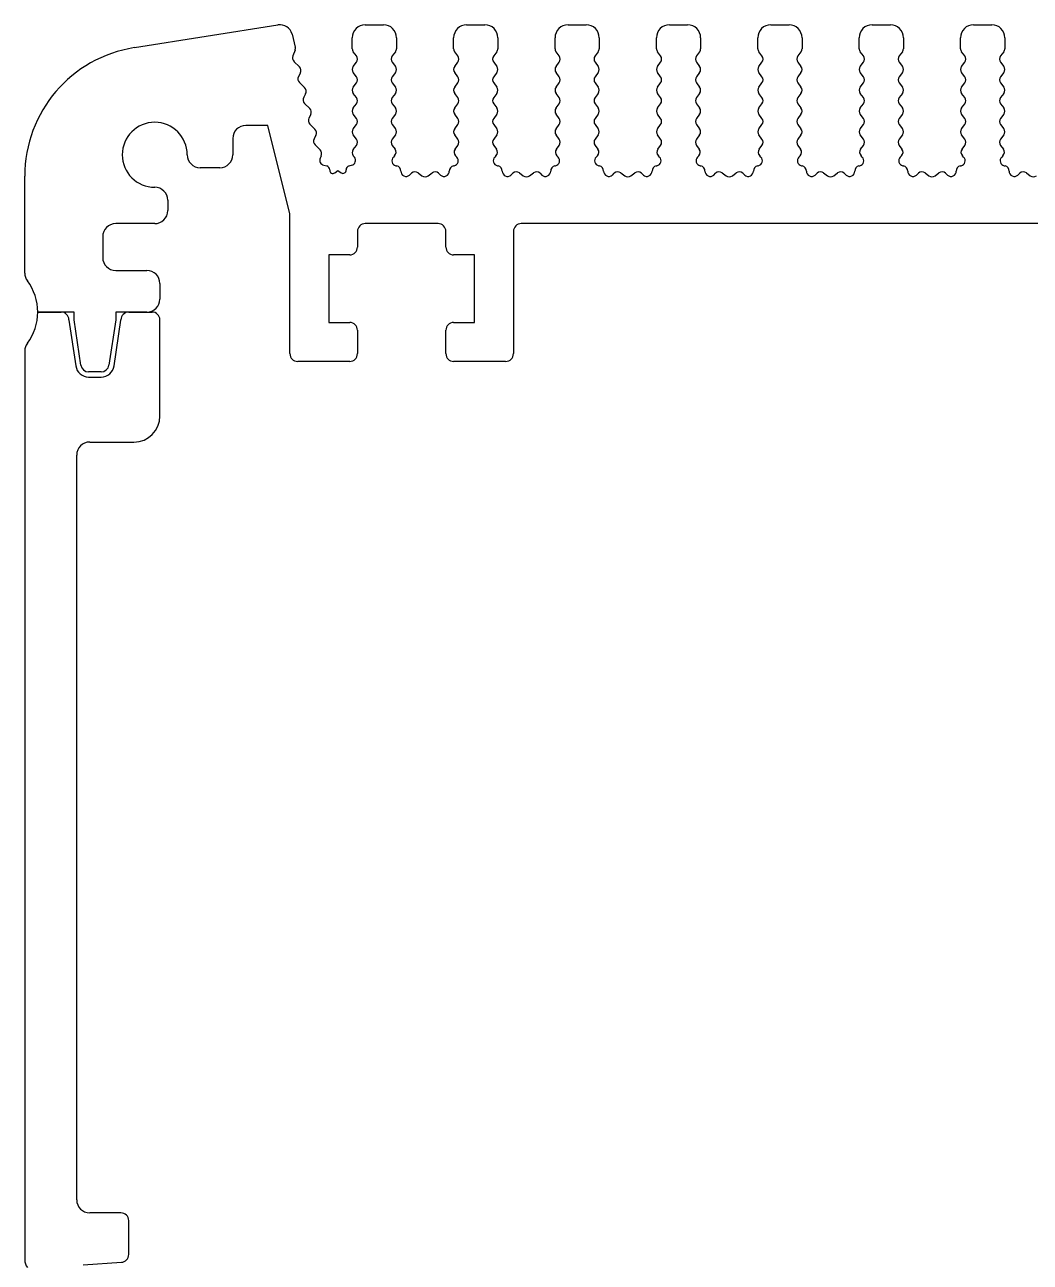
# Model space of a CAD drawing. Header units: inches. Extents: x 1067 to 1242, y 88 to 194.
# Drawn here: x 1078.19 to 1116.87, y 146.8 to 194.39 of the extents above; entities that cross this region are included whole.
import ezdxf

# ---------------------------------------------------------------- set-up
doc = ezdxf.new("R2010")
doc.units = ezdxf.units.IN
doc.header["$MEASUREMENT"] = 0
doc.layers.add('壳体层', color=7, linetype='Continuous', lineweight=30)

msp = doc.modelspace()

# ---------------------------------------------------------------- linework, layer by layer
at = {"layer": '壳体层', "lineweight": 25}
for p, q in [((1082.411, 193.511), (1087.935, 194.386)), ((1091.293, 194.392), (1091.993, 194.392)), ((1095.193, 194.392), (1095.893, 194.392)), ((1099.093, 194.392), (1099.793, 194.392)), ((1102.993, 194.392), (1103.693, 194.392)), ((1106.893, 194.392), (1107.593, 194.392)), ((1110.793, 194.392), (1111.493, 194.392)), ((1114.693, 194.392), (1115.393, 194.392)), ((1088.476, 194.028), (1088.599, 193.535)), ((1090.793, 193.472), (1090.793, 193.892)), ((1092.493, 193.892), (1092.493, 193.472)), ((1094.693, 193.472), (1094.693, 193.892)), ((1096.393, 193.892), (1096.393, 193.472)), ((1098.593, 193.472), (1098.593, 193.892)), ((1100.293, 193.892), (1100.293, 193.472)), ((1102.493, 193.472), (1102.493, 193.892)), ((1104.193, 193.892), (1104.193, 193.472)), ((1106.393, 193.472), (1106.393, 193.892)), ((1108.093, 193.892), (1108.093, 193.472)), ((1110.293, 193.472), (1110.293, 193.892)), ((1111.993, 193.892), (1111.993, 193.472)), ((1114.193, 193.472), (1114.193, 193.892)), ((1115.893, 193.892), (1115.893, 193.472)), ((1088.591, 193.413), (1088.505, 193.196)), ((1090.953, 193.192), (1090.833, 193.352)), ((1092.453, 193.352), (1092.333, 193.192)), ((1094.853, 193.192), (1094.733, 193.352)), ((1096.353, 193.352), (1096.233, 193.192)), ((1098.753, 193.192), (1098.633, 193.352)), ((1100.253, 193.352), (1100.133, 193.192)), ((1102.653, 193.192), (1102.533, 193.352)), ((1104.153, 193.352), (1104.033, 193.192)), ((1106.553, 193.192), (1106.433, 193.352)), ((1108.053, 193.352), (1107.933, 193.192)), ((1110.453, 193.192), (1110.333, 193.352)), ((1111.953, 193.352), (1111.833, 193.192)), ((1114.353, 193.192), (1114.233, 193.352)), ((1115.853, 193.352), (1115.733, 193.192)), ((1088.551, 192.979), (1088.759, 192.776)), ((1090.833, 192.792), (1090.953, 192.952)), ((1092.333, 192.952), (1092.453, 192.792)), ((1094.733, 192.792), (1094.853, 192.952)), ((1096.233, 192.952), (1096.353, 192.792)), ((1098.633, 192.792), (1098.753, 192.952)), ((1100.133, 192.952), (1100.253, 192.792)), ((1102.533, 192.792), (1102.653, 192.952)), ((1104.033, 192.952), (1104.153, 192.792)), ((1106.433, 192.792), (1106.553, 192.952)), ((1107.933, 192.952), (1108.053, 192.792)), ((1110.333, 192.792), (1110.453, 192.952)), ((1111.833, 192.952), (1111.953, 192.792)), ((1114.233, 192.792), (1114.353, 192.952)), ((1115.733, 192.952), (1115.853, 192.792)), ((1088.796, 192.541), (1088.725, 192.404)), ((1090.953, 192.392), (1090.833, 192.552)), ((1092.453, 192.552), (1092.333, 192.392)), ((1094.853, 192.392), (1094.733, 192.552)), ((1096.353, 192.552), (1096.233, 192.392)), ((1098.753, 192.392), (1098.633, 192.552)), ((1100.253, 192.552), (1100.133, 192.392)), ((1102.653, 192.392), (1102.533, 192.552)), ((1104.153, 192.552), (1104.033, 192.392)), ((1106.553, 192.392), (1106.433, 192.552)), ((1108.053, 192.552), (1107.933, 192.392)), ((1110.453, 192.392), (1110.333, 192.552)), ((1111.953, 192.552), (1111.833, 192.392)), ((1114.353, 192.392), (1114.233, 192.552)), ((1115.853, 192.552), (1115.733, 192.392)), ((1088.762, 192.168), (1088.958, 191.976)), ((1090.833, 191.992), (1090.953, 192.152)), ((1092.333, 192.152), (1092.453, 191.992)), ((1094.733, 191.992), (1094.853, 192.152)), ((1096.233, 192.152), (1096.353, 191.992)), ((1098.633, 191.992), (1098.753, 192.152)), ((1100.133, 192.152), (1100.253, 191.992)), ((1102.533, 191.992), (1102.653, 192.152)), ((1104.033, 192.152), (1104.153, 191.992)), ((1106.433, 191.992), (1106.553, 192.152)), ((1107.933, 192.152), (1108.053, 191.992)), ((1110.333, 191.992), (1110.453, 192.152)), ((1111.833, 192.152), (1111.953, 191.992)), ((1114.233, 191.992), (1114.353, 192.152)), ((1115.733, 192.152), (1115.853, 191.992)), ((1088.996, 191.741), (1088.924, 191.604)), ((1088.961, 191.368), (1089.158, 191.176)), ((1090.953, 191.592), (1090.833, 191.752)), ((1090.833, 191.192), (1090.953, 191.352)), ((1092.453, 191.752), (1092.333, 191.592)), ((1092.333, 191.352), (1092.453, 191.192)), ((1094.853, 191.592), (1094.733, 191.752)), ((1094.733, 191.192), (1094.853, 191.352)), ((1096.353, 191.752), (1096.233, 191.592)), ((1096.233, 191.352), (1096.353, 191.192)), ((1098.753, 191.592), (1098.633, 191.752)), ((1098.633, 191.192), (1098.753, 191.352)), ((1100.253, 191.752), (1100.133, 191.592)), ((1100.133, 191.352), (1100.253, 191.192)), ((1102.653, 191.592), (1102.533, 191.752)), ((1102.533, 191.192), (1102.653, 191.352)), ((1104.153, 191.752), (1104.033, 191.592)), ((1104.033, 191.352), (1104.153, 191.192)), ((1106.553, 191.592), (1106.433, 191.752)), ((1106.433, 191.192), (1106.553, 191.352)), ((1108.053, 191.752), (1107.933, 191.592)), ((1107.933, 191.352), (1108.053, 191.192)), ((1110.453, 191.592), (1110.333, 191.752)), ((1110.333, 191.192), (1110.453, 191.352)), ((1111.953, 191.752), (1111.833, 191.592)), ((1111.833, 191.352), (1111.953, 191.192)), ((1114.353, 191.592), (1114.233, 191.752)), ((1114.233, 191.192), (1114.353, 191.352)), ((1115.853, 191.752), (1115.733, 191.592)), ((1115.733, 191.352), (1115.853, 191.192)), ((1089.195, 190.941), (1089.124, 190.804)), ((1090.953, 190.792), (1090.833, 190.952)), ((1092.453, 190.952), (1092.333, 190.792)), ((1094.853, 190.792), (1094.733, 190.952)), ((1096.353, 190.952), (1096.233, 190.792)), ((1098.753, 190.792), (1098.633, 190.952)), ((1100.253, 190.952), (1100.133, 190.792)), ((1102.653, 190.792), (1102.533, 190.952)), ((1104.153, 190.952), (1104.033, 190.792)), ((1106.553, 190.792), (1106.433, 190.952)), ((1108.053, 190.952), (1107.933, 190.792)), ((1110.453, 190.792), (1110.333, 190.952)), ((1111.953, 190.952), (1111.833, 190.792)), ((1114.353, 190.792), (1114.233, 190.952)), ((1115.853, 190.952), (1115.733, 190.792)), ((1087.546, 190.517), (1086.696, 190.517)), ((1088.393, 187.118), (1087.546, 190.517)), ((1089.161, 190.568), (1089.357, 190.376)), ((1090.833, 190.392), (1090.953, 190.552)), ((1092.333, 190.552), (1092.453, 190.392)), ((1094.733, 190.392), (1094.853, 190.552)), ((1096.233, 190.552), (1096.353, 190.392)), ((1098.633, 190.392), (1098.753, 190.552)), ((1100.133, 190.552), (1100.253, 190.392)), ((1102.533, 190.392), (1102.653, 190.552)), ((1104.033, 190.552), (1104.153, 190.392)), ((1106.433, 190.392), (1106.553, 190.552)), ((1107.933, 190.552), (1108.053, 190.392)), ((1110.333, 190.392), (1110.453, 190.552)), ((1111.833, 190.552), (1111.953, 190.392)), ((1114.233, 190.392), (1114.353, 190.552)), ((1115.733, 190.552), (1115.853, 190.392)), ((1086.196, 190.017), (1086.196, 189.392)), ((1089.395, 190.141), (1089.323, 190.004)), ((1090.953, 189.992), (1090.833, 190.152)), ((1092.453, 190.152), (1092.333, 189.992)), ((1094.853, 189.992), (1094.733, 190.152)), ((1096.353, 190.152), (1096.233, 189.992)), ((1098.753, 189.992), (1098.633, 190.152)), ((1100.253, 190.152), (1100.133, 189.992)), ((1102.653, 189.992), (1102.533, 190.152)), ((1104.153, 190.152), (1104.033, 189.992)), ((1106.553, 189.992), (1106.433, 190.152)), ((1108.053, 190.152), (1107.933, 189.992)), ((1110.453, 189.992), (1110.333, 190.152)), ((1111.953, 190.152), (1111.833, 189.992)), ((1114.353, 189.992), (1114.233, 190.152)), ((1115.853, 190.152), (1115.733, 189.992)), ((1089.36, 189.768), (1089.557, 189.576)), ((1090.833, 189.592), (1090.953, 189.752)), ((1092.333, 189.752), (1092.439, 189.611)), ((1094.748, 189.611), (1094.853, 189.752)), ((1096.233, 189.752), (1096.339, 189.611)), ((1098.648, 189.611), (1098.753, 189.752)), ((1100.133, 189.752), (1100.239, 189.611)), ((1102.548, 189.611), (1102.653, 189.752)), ((1104.033, 189.752), (1104.139, 189.611)), ((1106.448, 189.611), (1106.553, 189.752)), ((1107.933, 189.752), (1108.039, 189.611)), ((1110.348, 189.611), (1110.453, 189.752)), ((1111.833, 189.752), (1111.939, 189.611)), ((1114.248, 189.611), (1114.353, 189.752)), ((1115.733, 189.752), (1115.839, 189.611)), ((1089.594, 189.341), (1089.56, 189.267)), ((1089.695, 188.99), (1089.811, 188.961)), ((1090.674, 188.965), (1090.765, 188.986)), ((1090.876, 189.305), (1090.833, 189.352)), ((1092.42, 189.35), (1092.375, 189.305)), ((1092.474, 188.968), (1092.504, 188.961)), ((1094.683, 188.961), (1094.713, 188.968)), ((1094.811, 189.305), (1094.767, 189.35)), ((1096.32, 189.35), (1096.275, 189.305)), ((1096.374, 188.968), (1096.404, 188.961)), ((1098.583, 188.961), (1098.613, 188.968)), ((1098.711, 189.305), (1098.667, 189.35)), ((1100.22, 189.35), (1100.175, 189.305)), ((1100.274, 188.968), (1100.304, 188.961)), ((1102.483, 188.961), (1102.513, 188.968)), ((1102.611, 189.305), (1102.567, 189.35)), ((1104.12, 189.35), (1104.075, 189.305)), ((1104.174, 188.968), (1104.204, 188.961)), ((1106.383, 188.961), (1106.413, 188.968)), ((1106.511, 189.305), (1106.467, 189.35)), ((1108.02, 189.35), (1107.975, 189.305)), ((1108.074, 188.968), (1108.104, 188.961)), ((1110.283, 188.961), (1110.313, 188.968)), ((1110.411, 189.305), (1110.367, 189.35)), ((1111.92, 189.35), (1111.875, 189.305)), ((1111.974, 188.968), (1112.004, 188.961)), ((1114.183, 188.961), (1114.213, 188.968)), ((1114.311, 189.305), (1114.267, 189.35)), ((1115.82, 189.35), (1115.775, 189.305)), ((1115.874, 188.968), (1115.904, 188.961)), ((1078.193, 184.842), (1078.193, 188.573)), ((1085.696, 188.892), (1084.943, 188.892)), ((1089.925, 188.806), (1089.925, 188.801)), ((1090.116, 188.698), (1090.243, 188.792)), ((1090.243, 188.792), (1090.368, 188.701)), ((1090.559, 188.805), (1090.559, 188.809)), ((1092.997, 188.612), (1093.071, 188.68)), ((1093.326, 188.693), (1093.473, 188.582)), ((1093.713, 188.582), (1093.86, 188.693)), ((1094.116, 188.68), (1094.19, 188.612)), ((1096.897, 188.612), (1096.971, 188.68)), ((1097.226, 188.693), (1097.373, 188.582)), ((1097.613, 188.582), (1097.76, 188.693)), ((1098.016, 188.68), (1098.09, 188.612)), ((1100.797, 188.612), (1100.871, 188.68)), ((1101.126, 188.693), (1101.273, 188.582)), ((1101.513, 188.582), (1101.66, 188.693)), ((1101.916, 188.68), (1101.99, 188.612)), ((1104.697, 188.612), (1104.771, 188.68)), ((1105.026, 188.693), (1105.173, 188.582)), ((1105.413, 188.582), (1105.56, 188.693)), ((1105.816, 188.68), (1105.89, 188.612)), ((1108.597, 188.612), (1108.671, 188.68)), ((1108.926, 188.693), (1109.073, 188.582)), ((1109.313, 188.582), (1109.46, 188.693)), ((1109.716, 188.68), (1109.79, 188.612)), ((1112.497, 188.612), (1112.571, 188.68)), ((1112.826, 188.693), (1112.973, 188.582)), ((1113.213, 188.582), (1113.36, 188.693)), ((1113.616, 188.68), (1113.69, 188.612)), ((1116.397, 188.612), (1116.471, 188.68)), ((1116.726, 188.693), (1116.873, 188.582)), ((1083.693, 187.642), (1083.693, 187.242)), ((1088.393, 181.742), (1088.393, 187.118)), ((1083.193, 186.742), (1081.693, 186.742)), ((1094.093, 186.742), (1091.293, 186.742)), ((1199.093, 186.742), (1097.293, 186.742)), ((1081.193, 186.242), (1081.193, 185.442)), ((1090.993, 186.442), (1090.993, 185.842)), ((1094.393, 185.842), (1094.393, 186.442)), ((1096.993, 186.442), (1096.993, 181.742)), ((1090.693, 185.542), (1089.893, 185.542)), ((1089.893, 185.542), (1089.893, 182.942)), ((1095.493, 185.542), (1094.693, 185.542)), ((1095.493, 182.942), (1095.493, 185.542)), ((1081.693, 184.942), (1082.893, 184.942)), ((1083.393, 184.442), (1083.393, 183.842)), ((1080.093, 183.342), (1078.693, 183.342)), ((1078.693, 183.342), (1079.593, 183.342)), ((1080.093, 183.042), (1080.093, 183.342)), ((1082.893, 183.342), (1081.693, 183.342)), ((1081.693, 183.342), (1081.693, 183.042)), ((1082.193, 183.342), (1083.093, 183.342)), ((1079.893, 183.042), (1079.893, 183.027)), ((1079.893, 183.027), (1080.157, 181.268)), ((1080.355, 181.298), (1080.093, 183.042)), ((1081.693, 183.042), (1081.432, 181.298)), ((1081.63, 181.268), (1081.893, 183.027)), ((1081.893, 183.027), (1081.893, 183.042)), ((1083.393, 179.342), (1083.393, 183.042)), ((1089.893, 182.942), (1090.693, 182.942)), ((1094.693, 182.942), (1095.493, 182.942)), ((1090.993, 182.642), (1090.993, 181.742)), ((1094.393, 181.742), (1094.393, 182.642)), ((1078.193, 181.842), (1078.193, 146.892)), ((1090.693, 181.442), (1088.693, 181.442)), ((1096.693, 181.442), (1094.693, 181.442)), ((1081.135, 181.042), (1080.652, 181.042)), ((1080.652, 180.842), (1081.135, 180.842)), ((1080.693, 178.342), (1082.393, 178.342)), ((1080.193, 149.195), (1080.193, 177.842)), ((1081.893, 148.695), (1080.693, 148.695)), ((1082.193, 147.094), (1082.193, 148.395)), ((1080.443, 146.692), (1081.914, 146.795))]:
    msp.add_line(p, q, dxfattribs=at)
for centre, radius, start, end in [((1088.01, 193.912), 0.48, 14, 99), ((1091.293, 193.892), 0.5, 90, 180), ((1091.993, 193.892), 0.5, 360, 90), ((1095.193, 193.892), 0.5, 90, 180), ((1095.893, 193.892), 0.5, 360, 90), ((1099.093, 193.892), 0.5, 90, 180), ((1099.793, 193.892), 0.5, 0, 90), ((1102.993, 193.892), 0.5, 90, 180), ((1103.693, 193.892), 0.5, 0, 90), ((1106.893, 193.892), 0.5, 90, 180), ((1107.593, 193.892), 0.5, 360, 90), ((1110.793, 193.892), 0.5, 90, 180), ((1111.493, 193.892), 0.5, 360, 90), ((1114.693, 193.892), 0.5, 90, 180), ((1115.393, 193.892), 0.5, 360, 90), ((1083.193, 188.573), 5, 99, 180), ((1088.405, 193.486), 0.2, 338.4556, 14), ((1090.993, 193.472), 0.2, 180, 216.8699), ((1092.293, 193.472), 0.2, 323.1301, 0), ((1094.893, 193.472), 0.2, 180, 216.8699), ((1096.193, 193.472), 0.2, 323.1301, 360), ((1098.793, 193.472), 0.2, 180, 216.8699), ((1100.093, 193.472), 0.2, 323.1301, 0), ((1102.693, 193.472), 0.2, 180, 216.8699), ((1103.993, 193.472), 0.2, 323.1301, 360), ((1106.593, 193.472), 0.2, 180, 216.8699), ((1107.893, 193.472), 0.2, 323.1301, 0), ((1110.493, 193.472), 0.2, 180, 216.8699), ((1111.793, 193.472), 0.2, 323.1301, 0), ((1114.393, 193.472), 0.2, 180, 216.8699), ((1115.693, 193.472), 0.2, 323.1301, 0), ((1088.691, 193.122), 0.2, 158.4556, 225.6314), ((1088.619, 192.633), 0.2, 332.362, 45.6314), ((1090.993, 192.672), 0.2, 143.1301, 216.8699), ((1090.793, 193.072), 0.2, 323.1301, 36.8699), ((1092.493, 193.072), 0.2, 143.1301, 216.8699), ((1092.293, 192.672), 0.2, 323.1301, 36.8699), ((1094.893, 192.672), 0.2, 143.1301, 216.8699), ((1094.693, 193.072), 0.2, 323.1301, 36.8699), ((1096.393, 193.072), 0.2, 143.1301, 216.8699), ((1096.193, 192.672), 0.2, 323.1301, 36.8699), ((1098.793, 192.672), 0.2, 143.1301, 216.8699), ((1098.593, 193.072), 0.2, 323.1301, 36.8699), ((1100.293, 193.072), 0.2, 143.1301, 216.8699), ((1100.093, 192.672), 0.2, 323.1301, 36.8699), ((1102.693, 192.672), 0.2, 143.1301, 216.8699), ((1102.493, 193.072), 0.2, 323.1301, 36.8699), ((1104.193, 193.072), 0.2, 143.1301, 216.8699), ((1103.993, 192.672), 0.2, 323.1301, 36.8699), ((1106.593, 192.672), 0.2, 143.1301, 216.8699), ((1106.393, 193.072), 0.2, 323.1301, 36.8699), ((1108.093, 193.072), 0.2, 143.1301, 216.8699), ((1107.893, 192.672), 0.2, 323.1301, 36.8699), ((1110.493, 192.672), 0.2, 143.1301, 216.8699), ((1110.293, 193.072), 0.2, 323.1301, 36.8699), ((1111.993, 193.072), 0.2, 143.1301, 216.8699), ((1111.793, 192.672), 0.2, 323.1301, 36.8699), ((1114.393, 192.672), 0.2, 143.1301, 216.8699), ((1114.193, 193.072), 0.2, 323.1301, 36.8699), ((1115.893, 193.072), 0.2, 143.1301, 216.8699), ((1115.693, 192.672), 0.2, 323.1301, 36.8699), ((1088.902, 192.311), 0.2, 152.362, 225.6314), ((1090.793, 192.272), 0.2, 323.1301, 36.8699), ((1092.493, 192.272), 0.2, 143.1301, 216.8699), ((1094.693, 192.272), 0.2, 323.1301, 36.8699), ((1096.393, 192.272), 0.2, 143.1301, 216.8699), ((1098.593, 192.272), 0.2, 323.1301, 36.8699), ((1100.293, 192.272), 0.2, 143.1301, 216.8699), ((1102.493, 192.272), 0.2, 323.1301, 36.8699), ((1104.193, 192.272), 0.2, 143.1301, 216.8699), ((1106.393, 192.272), 0.2, 323.1301, 36.8699), ((1108.093, 192.272), 0.2, 143.1301, 216.8699), ((1110.293, 192.272), 0.2, 323.1301, 36.8699), ((1111.993, 192.272), 0.2, 143.1301, 216.8699), ((1114.193, 192.272), 0.2, 323.1301, 36.8699), ((1115.893, 192.272), 0.2, 143.1301, 216.8699), ((1088.818, 191.833), 0.2, 332.362, 45.6314), ((1090.993, 191.872), 0.2, 143.1301, 216.8699), ((1092.293, 191.872), 0.2, 323.1301, 36.8699), ((1094.893, 191.872), 0.2, 143.1301, 216.8699), ((1096.193, 191.872), 0.2, 323.1301, 36.8699), ((1098.793, 191.872), 0.2, 143.1301, 216.8699), ((1100.093, 191.872), 0.2, 323.1301, 36.8699), ((1102.693, 191.872), 0.2, 143.1301, 216.8699), ((1103.993, 191.872), 0.2, 323.1301, 36.8699), ((1106.593, 191.872), 0.2, 143.1301, 216.8699), ((1107.893, 191.872), 0.2, 323.1301, 36.8699), ((1110.493, 191.872), 0.2, 143.1301, 216.8699), ((1111.793, 191.872), 0.2, 323.1301, 36.8699), ((1114.393, 191.872), 0.2, 143.1301, 216.8699), ((1115.693, 191.872), 0.2, 323.1301, 36.8699), ((1089.101, 191.511), 0.2, 152.362, 225.6314), ((1090.793, 191.472), 0.2, 323.1301, 36.8699), ((1092.493, 191.472), 0.2, 143.1301, 216.8699), ((1094.693, 191.472), 0.2, 323.1301, 36.8699), ((1096.393, 191.472), 0.2, 143.1301, 216.8699), ((1098.593, 191.472), 0.2, 323.1301, 36.8699), ((1100.293, 191.472), 0.2, 143.1301, 216.8699), ((1102.493, 191.472), 0.2, 323.1301, 36.8699), ((1104.193, 191.472), 0.2, 143.1301, 216.8699), ((1106.393, 191.472), 0.2, 323.1301, 36.8699), ((1108.093, 191.472), 0.2, 143.1301, 216.8699), ((1110.293, 191.472), 0.2, 323.1301, 36.8699), ((1111.993, 191.472), 0.2, 143.1301, 216.8699), ((1114.193, 191.472), 0.2, 323.1301, 36.8699), ((1115.893, 191.472), 0.2, 143.1301, 216.8699), ((1089.018, 191.033), 0.2, 332.362, 45.6314), ((1090.993, 191.072), 0.2, 143.1301, 216.8699), ((1092.293, 191.072), 0.2, 323.1301, 36.8699), ((1094.893, 191.072), 0.2, 143.1301, 216.8699), ((1096.193, 191.072), 0.2, 323.1301, 36.8699), ((1098.793, 191.072), 0.2, 143.1301, 216.8699), ((1100.093, 191.072), 0.2, 323.1301, 36.8699), ((1102.693, 191.072), 0.2, 143.1301, 216.8699), ((1103.993, 191.072), 0.2, 323.1301, 36.8699), ((1106.593, 191.072), 0.2, 143.1301, 216.8699), ((1107.893, 191.072), 0.2, 323.1301, 36.8699), ((1110.493, 191.072), 0.2, 143.1301, 216.8699), ((1111.793, 191.072), 0.2, 323.1301, 36.8699), ((1114.393, 191.072), 0.2, 143.1301, 216.8699), ((1115.693, 191.072), 0.2, 323.1301, 36.8699), ((1083.193, 189.392), 1.25, 360, 270), ((1086.696, 190.017), 0.5, 90, 180), ((1089.301, 190.711), 0.2, 152.362, 225.6314), ((1090.993, 190.272), 0.2, 143.1301, 216.8699), ((1090.793, 190.672), 0.2, 323.1301, 36.8699), ((1092.493, 190.672), 0.2, 143.1301, 216.8699), ((1092.293, 190.272), 0.2, 323.1301, 36.8699), ((1094.893, 190.272), 0.2, 143.1301, 216.8699), ((1094.693, 190.672), 0.2, 323.1301, 36.8699), ((1096.393, 190.672), 0.2, 143.1301, 216.8699), ((1096.193, 190.272), 0.2, 323.1301, 36.8699), ((1098.793, 190.272), 0.2, 143.1301, 216.8699), ((1098.593, 190.672), 0.2, 323.1301, 36.8699), ((1100.293, 190.672), 0.2, 143.1301, 216.8699), ((1100.093, 190.272), 0.2, 323.1301, 36.8699), ((1102.693, 190.272), 0.2, 143.1301, 216.8699), ((1102.493, 190.672), 0.2, 323.1301, 36.8699), ((1104.193, 190.672), 0.2, 143.1301, 216.8699), ((1103.993, 190.272), 0.2, 323.1301, 36.8699), ((1106.593, 190.272), 0.2, 143.1301, 216.8699), ((1106.393, 190.672), 0.2, 323.1301, 36.8699), ((1108.093, 190.672), 0.2, 143.1301, 216.8699), ((1107.893, 190.272), 0.2, 323.1301, 36.8699), ((1110.493, 190.272), 0.2, 143.1301, 216.8699), ((1110.293, 190.672), 0.2, 323.1301, 36.8699), ((1111.993, 190.672), 0.2, 143.1301, 216.8699), ((1111.793, 190.272), 0.2, 323.1301, 36.8699), ((1114.393, 190.272), 0.2, 143.1301, 216.8699), ((1114.193, 190.672), 0.2, 323.1301, 36.8699), ((1115.893, 190.672), 0.2, 143.1301, 216.8699), ((1115.693, 190.272), 0.2, 323.1301, 36.8699), ((1089.5, 189.911), 0.2, 152.362, 225.6314), ((1089.217, 190.233), 0.2, 332.362, 45.6314), ((1090.793, 189.872), 0.2, 323.1301, 36.8699), ((1092.493, 189.872), 0.2, 143.1301, 216.8699), ((1094.693, 189.872), 0.2, 323.1301, 36.8699), ((1096.393, 189.872), 0.2, 143.1301, 216.8699), ((1098.593, 189.872), 0.2, 323.1301, 36.8699), ((1100.293, 189.872), 0.2, 143.1301, 216.8699), ((1102.493, 189.872), 0.2, 323.1301, 36.8699), ((1104.193, 189.872), 0.2, 143.1301, 216.8699), ((1106.393, 189.872), 0.2, 323.1301, 36.8699), ((1108.093, 189.872), 0.2, 143.1301, 216.8699), ((1110.293, 189.872), 0.2, 323.1301, 36.8699), ((1111.993, 189.872), 0.2, 143.1301, 216.8699), ((1114.193, 189.872), 0.2, 323.1301, 36.8699), ((1115.893, 189.872), 0.2, 143.1301, 216.8699), ((1089.417, 189.433), 0.2, 332.362, 45.6314), ((1090.993, 189.472), 0.2, 143.1301, 216.8699), ((1092.279, 189.491), 0.2, 314.8536, 36.8699), ((1094.908, 189.491), 0.2, 143.1301, 225.1464), ((1096.179, 189.491), 0.2, 314.8536, 36.8699), ((1098.808, 189.491), 0.2, 143.1301, 225.1464), ((1100.079, 189.491), 0.2, 314.8536, 36.8699), ((1102.708, 189.491), 0.2, 143.1301, 225.1464), ((1103.979, 189.491), 0.2, 314.8536, 36.8699), ((1106.608, 189.491), 0.2, 143.1301, 225.1464), ((1107.879, 189.491), 0.2, 314.8536, 36.8699), ((1110.508, 189.491), 0.2, 143.1301, 225.1464), ((1111.779, 189.491), 0.2, 314.8536, 36.8699), ((1114.408, 189.491), 0.2, 143.1301, 225.1464), ((1115.679, 189.491), 0.2, 314.8536, 36.8699), ((1084.943, 189.392), 0.5, 180, 270), ((1085.696, 189.392), 0.5, 270, 360), ((1089.742, 189.184), 0.2, 155.4475, 256.258), ((1089.775, 188.815), 0.15, 356.6012, 76.258), ((1090.708, 188.818), 0.15, 103.1377, 183.7895), ((1090.719, 189.18), 0.2, 283.1377, 38.3484), ((1092.516, 189.163), 0.2, 134.8536, 257.711), ((1092.461, 188.766), 0.2, 358.9628, 77.711), ((1094.725, 188.766), 0.2, 102.289, 181.0372), ((1094.67, 189.163), 0.2, 282.289, 45.1464), ((1096.416, 189.163), 0.2, 134.8536, 257.711), ((1096.361, 188.766), 0.2, 358.9628, 77.711), ((1098.625, 188.766), 0.2, 102.289, 181.0372), ((1098.57, 189.163), 0.2, 282.289, 45.1464), ((1100.316, 189.163), 0.2, 134.8536, 257.711), ((1100.261, 188.766), 0.2, 358.9628, 77.711), ((1102.525, 188.766), 0.2, 102.289, 181.0372), ((1102.47, 189.163), 0.2, 282.289, 45.1464), ((1104.216, 189.163), 0.2, 134.8536, 257.711), ((1104.161, 188.766), 0.2, 358.9628, 77.711), ((1106.425, 188.766), 0.2, 102.289, 181.0372), ((1106.37, 189.163), 0.2, 282.289, 45.1464), ((1108.116, 189.163), 0.2, 134.8536, 257.711), ((1108.061, 188.766), 0.2, 358.9628, 77.711), ((1110.325, 188.766), 0.2, 102.289, 181.0372), ((1110.27, 189.163), 0.2, 282.289, 45.1464), ((1112.016, 189.163), 0.2, 134.8536, 257.711), ((1111.961, 188.766), 0.2, 358.9628, 77.711), ((1114.225, 188.766), 0.2, 102.289, 181.0372), ((1114.17, 189.163), 0.2, 282.289, 45.1464), ((1115.916, 189.163), 0.2, 134.8536, 257.711), ((1115.861, 188.766), 0.2, 358.9628, 77.711), ((1090.045, 188.794), 0.12, 176.6012, 306.5912), ((1090.439, 188.797), 0.12, 233.6345, 3.7895), ((1092.861, 188.759), 0.2, 178.9628, 312.5941), ((1093.206, 188.533), 0.2, 53.1301, 132.5941), ((1093.593, 188.742), 0.2, 233.1301, 306.8699), ((1093.98, 188.533), 0.2, 47.4059, 126.8699), ((1094.325, 188.759), 0.2, 227.4059, 1.0372), ((1096.761, 188.759), 0.2, 178.9628, 312.5941), ((1097.106, 188.533), 0.2, 53.1301, 132.5941), ((1097.493, 188.742), 0.2, 233.1301, 306.8699), ((1097.88, 188.533), 0.2, 47.4059, 126.8699), ((1098.225, 188.759), 0.2, 227.4059, 1.0372), ((1100.661, 188.759), 0.2, 178.9628, 312.5941), ((1101.006, 188.533), 0.2, 53.1301, 132.5941), ((1101.393, 188.742), 0.2, 233.1301, 306.8699), ((1101.78, 188.533), 0.2, 47.4059, 126.8699), ((1102.125, 188.759), 0.2, 227.4059, 1.0372), ((1104.561, 188.759), 0.2, 178.9628, 312.5941), ((1104.906, 188.533), 0.2, 53.1301, 132.5941), ((1105.293, 188.742), 0.2, 233.1301, 306.8699), ((1105.68, 188.533), 0.2, 47.4059, 126.8699), ((1106.025, 188.759), 0.2, 227.4059, 1.0372), ((1108.461, 188.759), 0.2, 178.9628, 312.5941), ((1108.806, 188.533), 0.2, 53.1301, 132.5941), ((1109.193, 188.742), 0.2, 233.1301, 306.8699), ((1109.58, 188.533), 0.2, 47.4059, 126.8699), ((1109.925, 188.759), 0.2, 227.4059, 1.0372), ((1112.361, 188.759), 0.2, 178.9628, 312.5941), ((1112.706, 188.533), 0.2, 53.1301, 132.5941), ((1113.093, 188.742), 0.2, 233.1301, 306.8699), ((1113.48, 188.533), 0.2, 47.4059, 126.8699), ((1113.825, 188.759), 0.2, 227.4059, 1.0372), ((1116.261, 188.759), 0.2, 178.9628, 312.5941), ((1116.606, 188.533), 0.2, 53.1301, 132.5941), ((1116.993, 188.742), 0.2, 233.1301, 306.8699), ((1083.193, 187.642), 0.5, 0, 90), ((1083.193, 187.242), 0.5, 270, 360), ((1081.693, 186.242), 0.5, 90, 180), ((1091.293, 186.442), 0.3, 90, 180), ((1094.093, 186.442), 0.3, 0, 90), ((1097.293, 186.442), 0.3, 90, 180), ((1090.693, 185.842), 0.3, 270, 0), ((1094.693, 185.842), 0.3, 180, 270), ((1081.693, 185.442), 0.5, 180, 270), ((1078.693, 184.842), 0.5, 180, 216.8699), ((1082.893, 184.442), 0.5, 360, 90), ((1076.693, 183.342), 2, 0, 36.8699), ((1082.893, 183.842), 0.5, 270, 360), ((1076.693, 183.342), 2, 323.1301, 0), ((1079.593, 183.042), 0.3, 360, 90), ((1082.193, 183.042), 0.3, 90, 180), ((1083.093, 183.042), 0.3, 360, 90), ((1090.693, 182.642), 0.3, 360, 90), ((1094.693, 182.642), 0.3, 90, 180), ((1078.693, 181.842), 0.5, 143.1301, 180), ((1088.693, 181.742), 0.3, 180, 270), ((1090.693, 181.742), 0.3, 270, 360), ((1094.693, 181.742), 0.3, 180, 270), ((1096.693, 181.742), 0.3, 270, 360), ((1080.652, 181.342), 0.5, 188.5308, 270), ((1080.652, 181.342), 0.3, 188.5308, 270), ((1081.135, 181.342), 0.3, 270, 351.4692), ((1081.135, 181.342), 0.5, 270, 351.4692), ((1082.393, 179.342), 1, 270, 0), ((1080.693, 177.842), 0.5, 90, 180), ((1080.693, 149.195), 0.5, 180, 270), ((1081.893, 148.395), 0.3, 360, 90), ((1081.893, 147.094), 0.3, 274, 360), ((1078.693, 146.892), 0.5, 180, 216.8699)]:
    msp.add_arc(centre, radius, start, end, dxfattribs=at)

doc.saveas('drawing.dxf')
